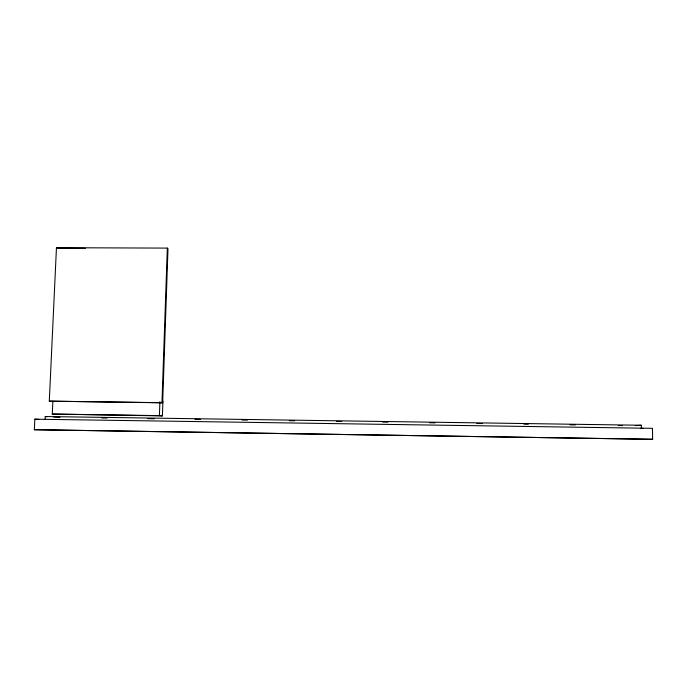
<?xml version="1.0" encoding="UTF-8"?>
<svg xmlns="http://www.w3.org/2000/svg" width="687" height="687" viewBox="0 0 687 687"><rect width="100%" height="100%" fill="white"/><g stroke="black" fill="none" stroke-linecap="round" stroke-linejoin="round"><path stroke-width="1.03" d="M162.664 402.797L161.977 402.694L167.327 248.101L56.454 247.706L49.301 401.156L162.664 402.797L167.989 248.651L167.327 248.101M52.873 401.328L52.281 414.063L162.407 415.901L162.913 401.122M162.407 415.901L159.418 415.618L159.899 401.715M34.35 429.71L34.857 419.182L652.452 428.327L652.65 439.294L34.35 429.71L652.65 439.294M45.119 419.336L45.248 416.528L641.314 425.253L641.357 428.164M635.26 425.579L641.314 425.253M85.334 248.35L57.425 248.247L56.454 247.706M49.301 401.156L161.977 402.694M52.281 414.063L159.418 415.618M59.958 417.344L53.629 417.052M101.753 417.962L107.112 418.04M147.834 418.641L154.266 418.735M194.988 419.328L200.346 419.405M242.142 420.023L247.5 420.101M289.296 420.71L294.654 420.788M336.45 421.406L341.808 421.483M382.53 422.076L387.889 422.162M429.684 422.771L435.043 422.849M476.838 423.467L482.197 423.544M523.992 424.154L528.277 424.214M570.073 424.832L575.431 424.91M618.3 425.536L622.585 425.597M640.988 428.319L643.126 428.353M34.857 419.182L38.79 419.396M45.248 416.528L47.343 416.657"/></g></svg>
